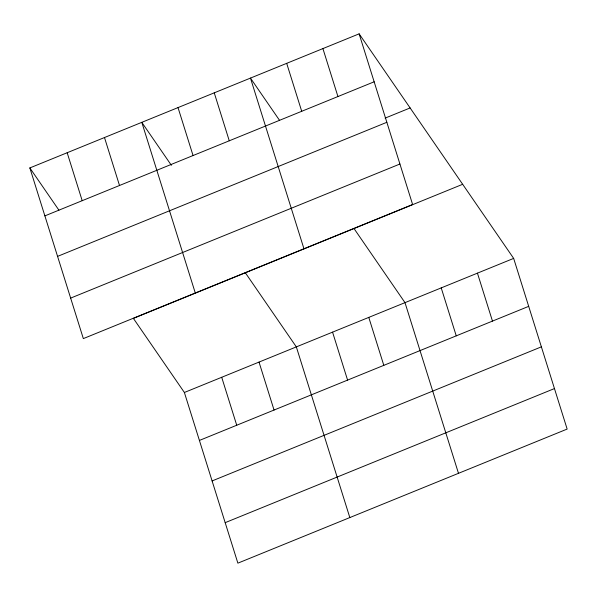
<?xml version="1.0" encoding="UTF-8"?>
<svg xmlns="http://www.w3.org/2000/svg" width="597" height="597" viewBox="0 0 597 597"><rect width="100%" height="100%" fill="white"/><g stroke="black" fill="none" stroke-linecap="round" stroke-linejoin="round"><path stroke-width="0.9" d="M359.125 33.842L412.617 204.517L83.341 338.603L29.85 167.929L359.125 33.842L513.659 258.397L567.15 429.071L237.875 563.158L184.383 392.483L133.385 318.38L462.668 184.294M44.879 215.883L374.155 81.796M385.117 118.124L410.124 107.945M57.573 256.382L386.849 122.295M70.647 298.104L399.923 164.018M184.383 392.483L513.659 258.397M199.413 440.437L528.688 306.351M212.107 480.936L541.382 346.85M225.181 522.659L554.456 388.572M279.53 120.325L250.464 78.088L303.955 248.77M354.006 228.539L404.997 302.642L458.489 473.324M171.384 165.317L141.802 122.34L195.294 293.015M245.345 272.792L296.336 346.894L349.827 517.569M29.85 167.929L58.916 210.166M477.443 273.142L492.473 321.104M441.22 287.896L456.25 335.85M322.91 48.588L337.939 96.55M368.782 317.395L383.811 365.349M286.687 63.342L301.716 111.296M332.559 332.141L347.588 380.095M214.248 92.841L229.27 140.795M259.023 362.088L274.053 410.042M178.025 107.587L193.055 155.541M221.703 377.282L236.733 425.243M104.49 137.534L119.512 185.488M67.17 152.728L82.199 200.689"/></g></svg>
